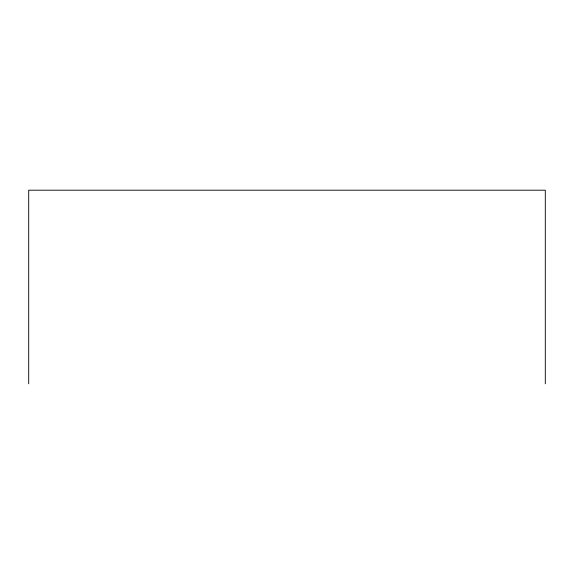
<?xml version="1.0" encoding="UTF-8"?>
<svg xmlns="http://www.w3.org/2000/svg" width="574" height="574" viewBox="0 0 574 574"><rect width="100%" height="100%" fill="white"/><g stroke="black" fill="none" stroke-linecap="round" stroke-linejoin="round"><path stroke-width="0.86" d="M545.3 383.805L545.3 190.195L28.7 190.195L28.7 383.805"/></g></svg>
